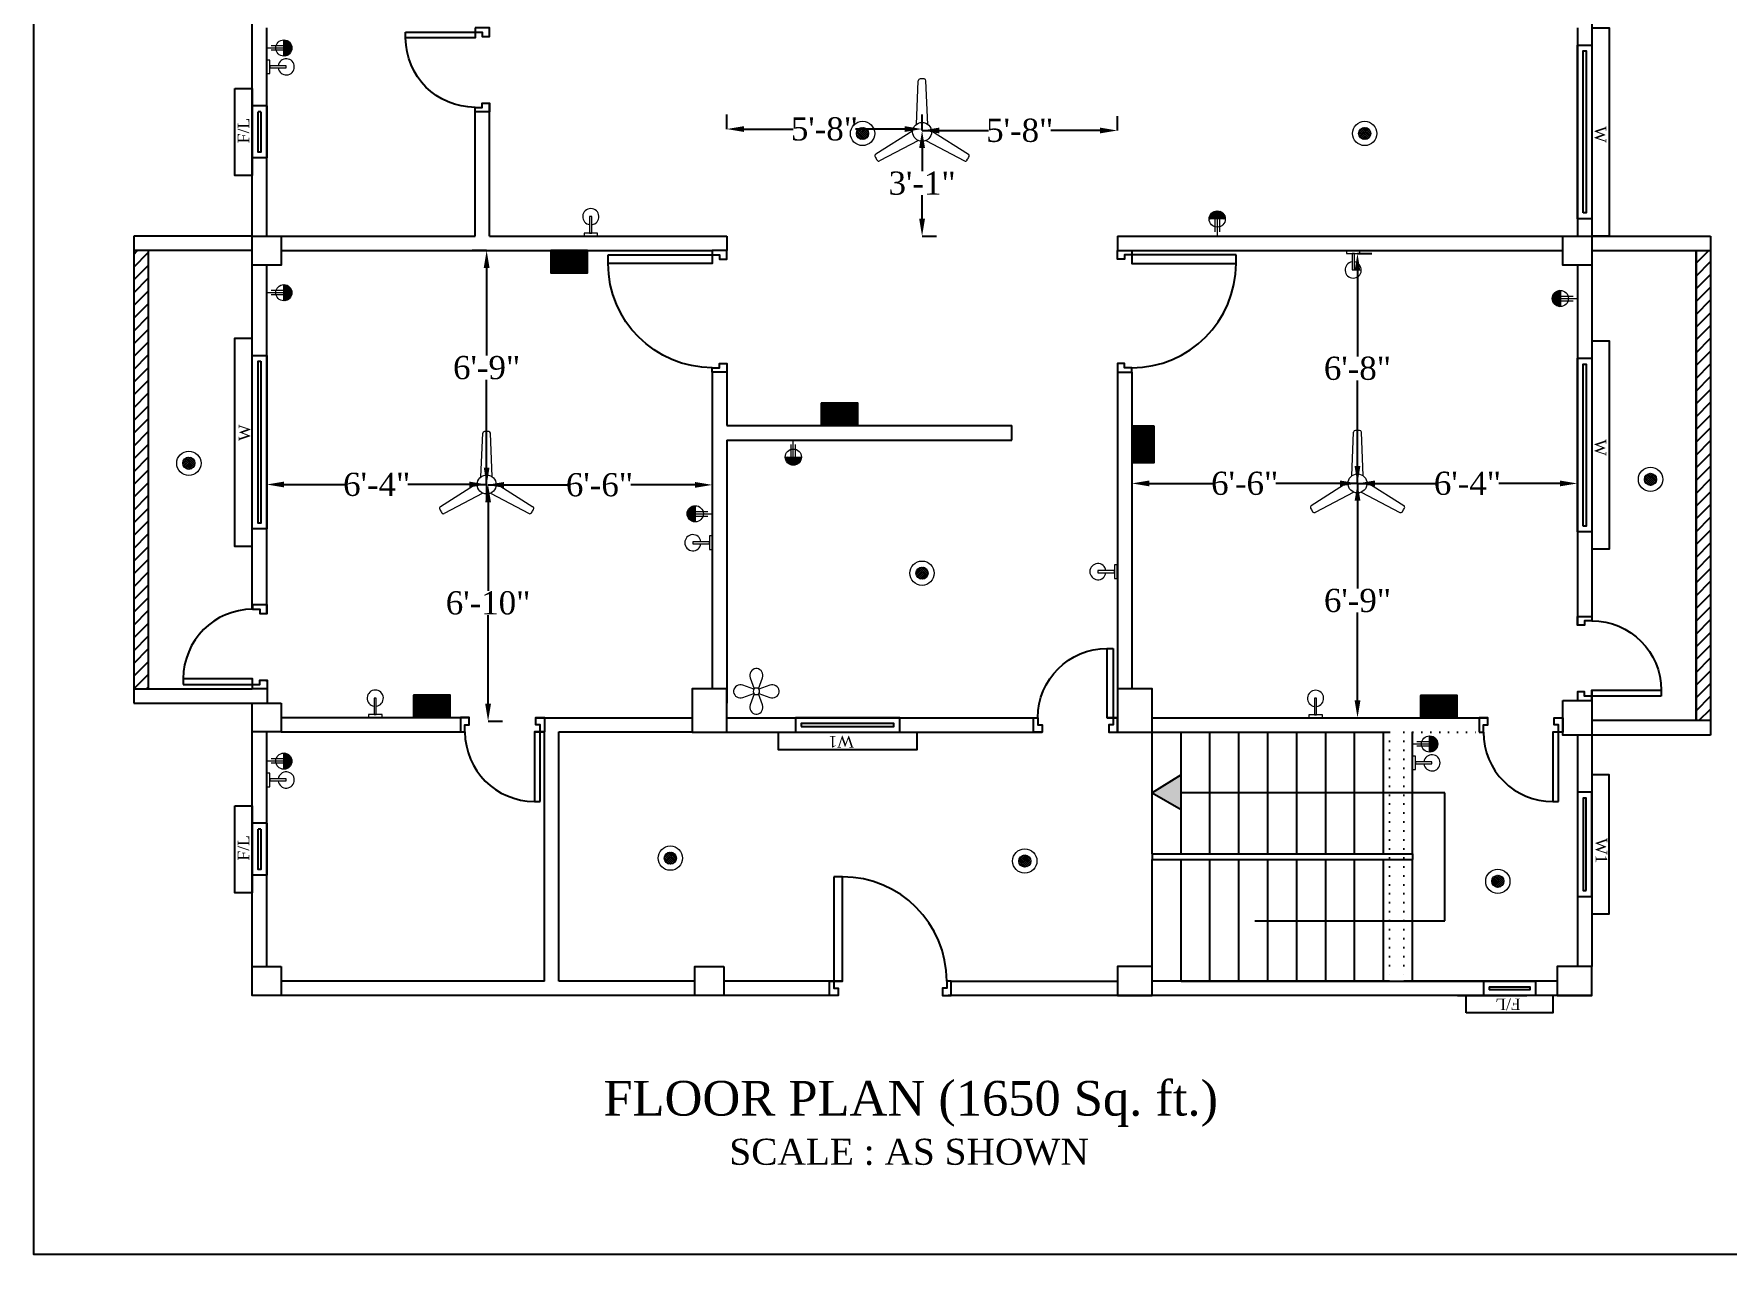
# Model space of a CAD drawing. Header units: inches. Extents: x -5597760 to 21122418, y -37133 to 23298423.
# Drawn here: x 3742 to 4328, y -26084 to -25659 of the extents above; entities that cross this region are included whole.
import ezdxf

# ---------------------------------------------------------------- set-up
doc = ezdxf.new("R2010")
doc.units = ezdxf.units.IN
doc.header["$MEASUREMENT"] = 0
doc.linetypes.add('ACAD_ISO07W100', pattern=[3, 0, -3])
for name, color, linetype, lineweight in [('CONTINUOUS', 7, 'Continuous', 25), ('ELECTRICAL SYMBLE', 170, 'Continuous', 15), ('low wall', 30, 'Continuous', 9)]:
    doc.layers.add(name, color=color, linetype=linetype, lineweight=lineweight)
doc.layers.add('Dimention', color=7, linetype='Continuous')
doc.layers.add('E-TEXT', color=50, linetype='Continuous')
doc.styles.get("Standard").update_dxf_attribs({"font": 'times.ttf', "height": 8})
doc.dimstyles.get("Standard").update_dxf_attribs({"dimtxt": 7, "dimasz": 6, "dimexe": 5, "dimexo": 4, "dimgap": 0.09, "dimtad": 0, "dimtih": 1, "dimtoh": 1, "dimdec": 0, "dimzin": 0, "dimdsep": 46, "dimlunit": 3, "dimtxsty": 'Standard', "dimcen": 0.09, "dimadec": 0, "dimazin": 0, "dimtfac": 1, "dimtdec": 0, "dimtofl": 0, "dimtmove": 0, "dimatfit": 3, "dimfxl": 3, "dimfxlon": 1, "dimtolj": 1, "dimtzin": 0, "dimarcsym": 0})
pattern_1 = [(45, (2041.75, -8223.3667), (-2.2097087, 2.2097087), [])]

# ---------------------------------------------------------------- blocks, each defined once
blk = doc.blocks.new('4')
at = {"layer": 'ELECTRICAL SYMBLE', "color": 18, "true_color": 0x000000, "extrusion": (-0.011679, 0.000192196, 0.999932)}
for p, q in [((1021.26, 1082.67, -2.2), (1021.8, 1095.57, -2.19)), ((1024.62, 1082.67, -2.16), (1024.08, 1095.57, -2.17)), ((1020.17, 1080.77, -2.21), (1009.27, 1073.85, -2.34)), ((1025.72, 1080.77, -2.15), (1036.62, 1073.86, -2.02)), ((1021.85, 1077.86, -2.19), (1010.41, 1071.88, -2.32)), ((1024.05, 1077.86, -2.17), (1035.48, 1071.88, -2.03))]:
    blk.add_line(p, q, dxfattribs=at)
blk.add_circle((1022.85, 1080.44, -13.92), 2.8, dxfattribs=at)
for centre, radius, start, end in [((1022.26, 1095.54, -13.92), 0.56, 92.2189, 177.6209), ((1022.85, 1080.44, -13.92), 15.68, 87.8091, 92.2189), ((1023.43, 1095.54, -13.92), 0.56, 2.4071, 87.8091), ((1009.48, 1073.38, -13.92), 0.56, 122.4071, 207.8091), ((1022.85, 1080.44, -13.92), 15.68, 207.8091, 212.2189), ((1010.06, 1072.37, -13.92), 0.56, 212.2189, 297.6209), ((1035.65, 1072.38, -13.92), 0.56, 242.4071, 327.8091), ((1022.85, 1080.44, -13.92), 15.68, 327.8091, 332.2189), ((1036.23, 1073.39, -13.92), 0.56, 332.2189, 57.6209)]:
    blk.add_arc(centre, radius, start, end, dxfattribs=at)
blk = doc.blocks.new('25')
at = {"layer": 'ELECTRICAL SYMBLE', "extrusion": (-0.011679, 0.000192196, 0.999932)}
for p, q in [((1021.07, 436.04, -2.09), (1022.2, 432.97, -2.07)), ((1023.36, 432.97, -2.06), (1024.49, 436.04, -2.05)), ((1022.09, 432.87, -2.07), (1019.03, 433.99, -2.11)), ((1019.03, 430.57, -2.11), (1022.09, 431.7, -2.07)), ((1022.2, 431.6, -2.07), (1021.07, 428.53, -2.08)), ((1024.49, 428.53, -2.04), (1023.36, 431.6, -2.06)), ((1026.53, 433.99, -2.02), (1023.47, 432.87, -2.06)), ((1023.47, 431.7, -2.06), (1026.53, 430.58, -2.02))]:
    blk.add_line(p, q, dxfattribs=at)
for centre, radius, start, end in [((1022.8, 436.68, -13.93), 1.94, 99.0124, 199.4015), ((1022.69, 432.59, -13.93), 6.01, 88.2582, 91.7699), ((1022.57, 436.68, -13.93), 1.94, 340.6265, 81.0157), ((1018.29, 432.17, -13.93), 1.94, 70.6265, 171.0157), ((1022.39, 432.29, -13.93), 6.01, 178.2582, 181.7699), ((1018.29, 432.4, -13.93), 1.94, 189.0124, 289.4015), ((1022.69, 432.29, -13.93), 0.9, 139.6598, 180.014), ((1022.69, 432.29, -13.93), 0.9, 180.014, 220.3682), ((1022.69, 432.29, -13.93), 0.9, 90.014, 130.3682), ((1022.69, 432.29, -13.93), 0.9, 229.6598, 270.014), ((1022.69, 432.29, -13.93), 0.9, 49.6598, 90.014), ((1022.69, 432.29, -13.93), 0.9, 49.6598, 90.014), ((1022.69, 432.29, -13.93), 0.9, 270.014, 310.3682), ((1022.69, 432.29, -13.93), 0.9, 0.014, 40.3682), ((1022.69, 432.29, -13.93), 0.9, 319.6598, 0.014), ((1027.08, 432.17, -13.93), 1.94, 9.0124, 109.4015), ((1027.08, 432.41, -13.93), 1.94, 250.6265, 351.0157), ((1022.99, 432.29, -13.93), 6.01, 358.2582, 1.7699), ((1022.81, 427.89, -13.93), 1.94, 160.6265, 261.0157), ((1022.57, 427.89, -13.93), 1.94, 279.0124, 19.4015), ((1022.69, 431.99, -13.93), 6.01, 268.2582, 271.7699)]:
    blk.add_arc(centre, radius, start, end, dxfattribs=at)
blk = doc.blocks.new('8')
at = {"color": 30, "true_color": 0xf26722, "extrusion": (-0.011679, 0.000192196, 0.999932)}
for p, q in [((1022.3, 924.2, -2.2), (1010.9, 924.2, -2.3)), ((1010.9, 922.7, -2.3), (1022.3, 922.7, -2.2)), ((1022.3, 922.7, -2.2), (1022.3, 924.2, -2.2))]:
    blk.add_line(p, q, dxfattribs=at)
at = {"layer": 'ELECTRICAL SYMBLE', "color": 30, "true_color": 0xf26722, "extrusion": (-0.011679, 0.000192196, 0.999932)}
for p, q in [((1010.9, 928.1, -2.3), (1008.9, 928.1, -2.3)), ((1008.9, 928.1, -2.3), (1008.9, 918.7, -2.3)), ((1010.9, 918.7, -2.3), (1010.9, 928.1, -2.3)), ((1008.9, 918.7, -2.3), (1010.9, 918.7, -2.3)), ((1010.9, 924.2, -2.3), (1010.9, 922.7, -2.3))]:
    blk.add_line(p, q, dxfattribs=at)
blk.add_arc((1022.2, 923.4, -13.9), 5.6, 187.6916, 172.3364, dxfattribs=at)
blk = doc.blocks.new('18')
at = {"color": 5, "extrusion": (-0.011679, 0.000192196, 0.999932)}
for p, q in [((1016.1, 625.4, -2.2), (1021.7, 631, -2.1)), ((1021.7, 620.2, -2.1), (1016.1, 625.8, -2.2)), ((1016.2, 626.4, -2.2), (1021.1, 631.4, -2.1)), ((1021.7, 621.1, -2.1), (1016.2, 626.7, -2.2)), ((1020.7, 620.3, -2.1), (1016.2, 624.8, -2.2)), ((1016.3, 624.6, -2.2), (1021.7, 630.1, -2.1)), ((1016.4, 627.6, -2.2), (1019.9, 631.1, -2.1)), ((1021.7, 622.1, -2.1), (1016.4, 627.4, -2.2)), ((1016.5, 623.9, -2.2), (1021.7, 629.1, -2.1)), ((1021.7, 623, -2.1), (1016.6, 628.1, -2.2)), ((1019.3, 620.7, -2.1), (1016.7, 623.4, -2.2)), ((1016.8, 623.2, -2.2), (1021.7, 628.2, -2.1)), ((1021.7, 624, -2.1), (1017, 628.7, -2.2)), ((1017.1, 622.6, -2.2), (1021.7, 627.2, -2.1)), ((1021.7, 624.9, -2.1), (1017.4, 629.3, -2.2)), ((1017.5, 622.1, -2.2), (1021.7, 626.3, -2.1)), ((1021.7, 625.9, -2.1), (1017.8, 629.8, -2.1)), ((1018, 621.6, -2.1), (1021.7, 625.3, -2.1)), ((1021.7, 626.8, -2.1), (1018.3, 630.2, -2.1)), ((1018.5, 621.2, -2.1), (1021.7, 624.4, -2.1)), ((1021.7, 627.7, -2.1), (1018.9, 630.6, -2.1)), ((1019.1, 620.8, -2.1), (1021.7, 623.5, -2.1)), ((1021.7, 628.7, -2.1), (1019.5, 630.9, -2.1)), ((1019.8, 620.5, -2.1), (1021.7, 622.5, -2.1)), ((1021.7, 629.6, -2.1), (1020.2, 631.2, -2.1)), ((1020.5, 620.3, -2.1), (1021.7, 621.6, -2.1)), ((1021.7, 630.6, -2.1), (1021, 631.3, -2.1)), ((1021.3, 620.2, -2.1), (1021.7, 620.6, -2.1))]:
    blk.add_line(p, q, dxfattribs=at)
at = {"extrusion": (-0.011679, 0.000192196, 0.999932)}
blk.add_line((1021.7, 631.4, -2.1), (1021.7, 620.2, -2.1), dxfattribs=at)
at = {"layer": 'ELECTRICAL SYMBLE', "extrusion": (-0.011679, 0.000192196, 0.999932)}
for p, q in [((1021.7, 627.3, -2.1), (1030.5, 627.3, -2)), ((1021.7, 625.8, -2.1), (1033.5, 625.8, -2)), ((1021.7, 624.2, -2.1), (1030.5, 624.2, -2))]:
    blk.add_line(p, q, dxfattribs=at)
blk.add_circle((1021.6, 625.8, -13.9), 5.6, dxfattribs=at)
blk = doc.blocks.new('Small Door')
at = {"color": 142}
for points in [[(1.5, 24), (1.5, 0), (3.5, 0), (3.5, 24)], [(0, 0), (1.5, 0), (1.5, -2.5), (3, -2.5), (3, -5), (0, -5)], [(29, 0), (27.5, 0), (27.5, -2.5), (26, -2.5), (26, -5), (29, -5)]]:
    blk.add_lwpolyline(points, close=True, dxfattribs=at)
blk.add_arc((3.5, 0), 24, 0, 90, dxfattribs=at)
blk = doc.blocks.new('Door')
at = {"color": 142}
for points in [[(1.5, 36), (1.5, 0), (4.5, 0), (4.5, 36)], [(0, 0), (1.5, 0), (1.5, -2.5), (3, -2.5), (3, -5), (0, -5)], [(42, 0), (40.5, 0), (40.5, -2.5), (39, -2.5), (39, -5), (42, -5)]]:
    blk.add_lwpolyline(points, close=True, dxfattribs=at)
blk.add_arc((4.5, 0), 36, 0, 90, dxfattribs=at)
blk = doc.blocks.new('6')
at = {"color": 30, "true_color": 0xf26722, "extrusion": (-0.011679, 0.000192196, 0.999932)}
for p, q in [((1019.47, 986.62, -2.2), (1022.01, 989.17, -2.17)), ((1022.63, 983.6, -2.16), (1019.48, 986.75, -2.2)), ((1019.53, 985.74, -2.2), (1022.89, 989.1, -2.16)), ((1021.64, 983.64, -2.17), (1019.53, 985.76, -2.2)), ((1023.37, 983.8, -2.15), (1019.69, 987.48, -2.2)), ((1019.79, 985.05, -2.2), (1023.58, 988.84, -2.15)), ((1023.96, 984.15, -2.15), (1020.03, 988.08, -2.19)), ((1020.18, 984.5, -2.19), (1024.13, 988.46, -2.15)), ((1024.44, 984.62, -2.14), (1020.5, 988.56, -2.19)), ((1020.68, 984.06, -2.19), (1024.57, 987.95, -2.14)), ((1024.8, 985.2, -2.14), (1021.08, 988.92, -2.18)), ((1021.31, 983.74, -2.18), (1024.89, 987.33, -2.14)), ((1025.02, 985.92, -2.14), (1021.8, 989.14, -2.17)), ((1022.09, 983.58, -2.17), (1025.05, 986.55, -2.14)), ((1025.01, 986.87, -2.14), (1022.75, 989.13, -2.16)), ((1023.18, 983.73, -2.16), (1024.9, 985.45, -2.14))]:
    blk.add_line(p, q, dxfattribs=at)
at = {"layer": 'ELECTRICAL SYMBLE', "color": 30, "true_color": 0xf26722, "extrusion": (-0.011679, 0.000192196, 0.999932)}
for radius in [5.6, 2.8]:
    blk.add_circle((1022.16, 986.38, -13.92), radius, dxfattribs=at)
blk = doc.blocks.new('*D1139')
at = {"color": 0, "lineweight": -2, "transparency": 16777216}
for p, q in [((4049.5, -25692.37), (4049.5, -25687.37)), ((4055.5, -25692.37), (4072.49, -25692.37)), ((4111, -25692.37), (4094.01, -25692.37)), ((4117, -25692.37), (4117, -25687.37))]:
    blk.add_line(p, q, dxfattribs=at)
at = {"color": 0, "transparency": 16777216}
for points in [[(4055.5, -25691.37), (4055.5, -25693.37), (4049.5, -25692.37)], [(4111, -25691.37), (4111, -25693.37), (4117, -25692.37)]]:
    blk.add_solid(points, dxfattribs=at)
at = {"layer": 'Defpoints', "color": 0, "transparency": 16777216}
for p in [(4117, -25692.37), (4049.5, -25692.87), (4117, -25692.87)]:
    blk.add_point(p, dxfattribs=at)
at = {"color": 0, "transparency": 16777216, "insert": (4083.25, -25692.37), "char_height": 8, "attachment_point": 5}
blk.add_mtext('\\A1;5\'-8"', dxfattribs=at)
blk = doc.blocks.new('*D1127')
at = {"color": 0, "lineweight": -2, "transparency": 16777216}
for p, q in [((3982, -25691.87), (3982, -25686.87)), ((3988, -25691.87), (4004.99, -25691.87)), ((4043.5, -25691.87), (4026.51, -25691.87)), ((4049.5, -25691.87), (4049.5, -25686.87))]:
    blk.add_line(p, q, dxfattribs=at)
at = {"color": 0, "transparency": 16777216}
for points in [[(3988, -25690.87), (3988, -25692.87), (3982, -25691.87)], [(4043.5, -25690.87), (4043.5, -25692.87), (4049.5, -25691.87)]]:
    blk.add_solid(points, dxfattribs=at)
at = {"layer": 'Defpoints', "color": 0, "transparency": 16777216}
for p in [(3982, -25691.87), (3982, -25692.37), (4049.5, -25692.37)]:
    blk.add_point(p, dxfattribs=at)
at = {"color": 0, "transparency": 16777216, "insert": (4015.75, -25691.87), "char_height": 8, "attachment_point": 5}
blk.add_mtext('\\A1;5\'-8"', dxfattribs=at)
blk = doc.blocks.new('*D1128')
at = {"color": 0, "lineweight": -2, "transparency": 16777216}
for p, q in [((4049.5, -25692.37), (4054.5, -25692.37)), ((4049.5, -25698.37), (4049.5, -25706.46)), ((4049.5, -25722.87), (4049.5, -25714.78)), ((4049.5, -25728.87), (4054.5, -25728.87))]:
    blk.add_line(p, q, dxfattribs=at)
at = {"color": 0, "transparency": 16777216}
for points in [[(4048.5, -25698.37), (4050.5, -25698.37), (4049.5, -25692.37)], [(4048.5, -25722.87), (4050.5, -25722.87), (4049.5, -25728.87)]]:
    blk.add_solid(points, dxfattribs=at)
at = {"layer": 'Defpoints', "color": 0, "transparency": 16777216}
for p in [(4049.5, -25692.37), (4049.5, -25728.87), (4049.5, -25728.87)]:
    blk.add_point(p, dxfattribs=at)
at = {"color": 0, "transparency": 16777216, "insert": (4049.5, -25710.62), "char_height": 8, "attachment_point": 5}
blk.add_mtext('\\A1;3\'-1"', dxfattribs=at)
blk = doc.blocks.new('*D1140')
at = {"color": 0, "lineweight": -2, "transparency": 16777216}
for p, q in [((4200, -25814.37), (4200, -25819.37)), ((4206, -25814.37), (4227.21, -25814.37)), ((4270, -25814.37), (4248.79, -25814.37)), ((4276, -25811.37), (4276, -25819.37))]:
    blk.add_line(p, q, dxfattribs=at)
at = {"color": 0, "transparency": 16777216}
for points in [[(4206, -25813.37), (4206, -25815.37), (4200, -25814.37)], [(4270, -25813.37), (4270, -25815.37), (4276, -25814.37)]]:
    blk.add_solid(points, dxfattribs=at)
at = {"layer": 'Defpoints', "color": 0, "transparency": 16777216}
for p in [(4276, -25801.12), (4200, -25814.37), (4276, -25814.37)]:
    blk.add_point(p, dxfattribs=at)
at = {"color": 0, "transparency": 16777216, "insert": (4238, -25814.37), "char_height": 8, "attachment_point": 5}
blk.add_mtext('\\A1;6\'-4"', dxfattribs=at)
blk = doc.blocks.new('*D1129')
at = {"color": 0, "lineweight": -2, "transparency": 16777216}
for p, q in [((4199.98, -25734.86), (4204.98, -25734.86)), ((4199.98, -25740.86), (4199.98, -25770.46)), ((4199.98, -25808.37), (4199.98, -25778.77)), ((4199.98, -25814.37), (4194.98, -25814.37))]:
    blk.add_line(p, q, dxfattribs=at)
at = {"color": 0, "transparency": 16777216}
for points in [[(4198.98, -25740.86), (4200.98, -25740.86), (4199.98, -25734.86)], [(4198.98, -25808.37), (4200.98, -25808.37), (4199.98, -25814.37)]]:
    blk.add_solid(points, dxfattribs=at)
at = {"layer": 'Defpoints', "color": 0, "transparency": 16777216}
for p in [(4199.98, -25734.86, 0.01), (4199.98, -25734.86), (4200, -25814.37)]:
    blk.add_point(p, dxfattribs=at)
at = {"color": 0, "transparency": 16777216, "insert": (4199.98, -25774.62), "char_height": 8, "attachment_point": 5}
blk.add_mtext('\\A1;6\'-8"', dxfattribs=at)
blk = doc.blocks.new('*D1141')
at = {"color": 0, "lineweight": -2, "transparency": 16777216}
for p, q in [((4200, -25814.37), (4200, -25809.37)), ((4122, -25813.02), (4122, -25819.37)), ((4128, -25814.37), (4150.21, -25814.37)), ((4194, -25814.37), (4171.79, -25814.37))]:
    blk.add_line(p, q, dxfattribs=at)
at = {"color": 0, "transparency": 16777216}
for points in [[(4128, -25813.37), (4128, -25815.37), (4122, -25814.37)], [(4194, -25813.37), (4194, -25815.37), (4200, -25814.37)]]:
    blk.add_solid(points, dxfattribs=at)
at = {"layer": 'Defpoints', "color": 0, "transparency": 16777216}
for p in [(4122, -25809.02), (4122, -25814.37), (4200, -25814.37)]:
    blk.add_point(p, dxfattribs=at)
at = {"color": 0, "transparency": 16777216, "insert": (4161, -25814.37), "char_height": 8, "attachment_point": 5}
blk.add_mtext('\\A1;6\'-6"', dxfattribs=at)
blk = doc.blocks.new('*D1142')
at = {"color": 0, "lineweight": -2, "transparency": 16777216}
for p, q in [((4200, -25814.37), (4205, -25814.37)), ((4200, -25820.37), (4200, -25850.7)), ((4200, -25889.37), (4200, -25859.04)), ((4200, -25895.37), (4205, -25895.37))]:
    blk.add_line(p, q, dxfattribs=at)
at = {"color": 0, "transparency": 16777216}
for points in [[(4199, -25820.37), (4201, -25820.37), (4200, -25814.37)], [(4199, -25889.37), (4201, -25889.37), (4200, -25895.37)]]:
    blk.add_solid(points, dxfattribs=at)
at = {"layer": 'Defpoints', "color": 0, "transparency": 16777216}
for p in [(4200, -25814.37), (4200, -25895.37), (4200, -25895.37)]:
    blk.add_point(p, dxfattribs=at)
at = {"color": 0, "transparency": 16777216, "insert": (4200, -25854.87), "char_height": 8, "attachment_point": 5}
blk.add_mtext('\\A1;6\'-9"', dxfattribs=at)
blk = doc.blocks.new('*D1143')
at = {"color": 0, "lineweight": -2, "transparency": 16777216}
for p, q in [((3899, -25814.87), (3899, -25819.87)), ((3905, -25814.87), (3927.21, -25814.87)), ((3971, -25814.87), (3948.79, -25814.87)), ((3977, -25814.87), (3977, -25819.87))]:
    blk.add_line(p, q, dxfattribs=at)
at = {"color": 0, "transparency": 16777216}
for points in [[(3905, -25813.87), (3905, -25815.87), (3899, -25814.87)], [(3971, -25813.87), (3971, -25815.87), (3977, -25814.87)]]:
    blk.add_solid(points, dxfattribs=at)
at = {"layer": 'Defpoints', "color": 0, "transparency": 16777216}
for p in [(3899, -25814.74), (3977, -25814.74), (3977, -25814.87)]:
    blk.add_point(p, dxfattribs=at)
at = {"color": 0, "transparency": 16777216, "insert": (3938, -25814.87), "char_height": 8, "attachment_point": 5}
blk.add_mtext('\\A1;6\'-6"', dxfattribs=at)
blk = doc.blocks.new('*D1144')
at = {"color": 0, "lineweight": -2, "transparency": 16777216}
for p, q in [((3823, -25814.74), (3823, -25809.74)), ((3829, -25814.74), (3850.21, -25814.74)), ((3893, -25814.74), (3871.79, -25814.74)), ((3899, -25814.74), (3899, -25809.74))]:
    blk.add_line(p, q, dxfattribs=at)
at = {"color": 0, "transparency": 16777216}
for points in [[(3829, -25813.74), (3829, -25815.74), (3823, -25814.74)], [(3893, -25813.74), (3893, -25815.74), (3899, -25814.74)]]:
    blk.add_solid(points, dxfattribs=at)
at = {"layer": 'Defpoints', "color": 0, "transparency": 16777216}
for p in [(3823, -25814.74), (3823, -25814.74), (3899, -25814.74)]:
    blk.add_point(p, dxfattribs=at)
at = {"color": 0, "transparency": 16777216, "insert": (3861, -25814.74), "char_height": 8, "attachment_point": 5}
blk.add_mtext('\\A1;6\'-4"', dxfattribs=at)
blk = doc.blocks.new('*D1145')
at = {"color": 0, "lineweight": -2, "transparency": 16777216}
for p, q in [((3899, -25733.87), (3894, -25733.87)), ((3899, -25739.87), (3899, -25770.2)), ((3899, -25808.87), (3899, -25778.54)), ((3899, -25814.87), (3894, -25814.87))]:
    blk.add_line(p, q, dxfattribs=at)
at = {"color": 0, "transparency": 16777216}
for points in [[(3898, -25739.87), (3900, -25739.87), (3899, -25733.87)], [(3898, -25808.87), (3900, -25808.87), (3899, -25814.87)]]:
    blk.add_solid(points, dxfattribs=at)
at = {"layer": 'Defpoints', "color": 0, "transparency": 16777216}
for p in [(3899, -25733.87), (3902.5, -25733.87), (3899, -25814.87)]:
    blk.add_point(p, dxfattribs=at)
at = {"color": 0, "transparency": 16777216, "insert": (3899, -25774.37), "char_height": 8, "attachment_point": 5}
blk.add_mtext('\\A1;6\'-9"', dxfattribs=at)
blk = doc.blocks.new('*D1126')
at = {"color": 0, "lineweight": -2, "transparency": 16777216}
for p, q in [((3899.5, -25814.87), (3904.5, -25814.87)), ((3899.5, -25820.87), (3899.5, -25851.54)), ((3899.5, -25890.54), (3899.5, -25859.86)), ((3899.5, -25896.54), (3904.5, -25896.54))]:
    blk.add_line(p, q, dxfattribs=at)
at = {"color": 0, "transparency": 16777216}
for points in [[(3898.5, -25820.87), (3900.5, -25820.87), (3899.5, -25814.87)], [(3898.5, -25890.54), (3900.5, -25890.54), (3899.5, -25896.54)]]:
    blk.add_solid(points, dxfattribs=at)
at = {"layer": 'Defpoints', "color": 0, "transparency": 16777216}
for p in [(3899, -25814.87), (3899, -25896.54), (3899.5, -25896.54)]:
    blk.add_point(p, dxfattribs=at)
at = {"color": 0, "transparency": 16777216, "insert": (3899.5, -25855.7), "char_height": 8, "attachment_point": 5}
blk.add_mtext('\\A1;6\'-10"', dxfattribs=at)

msp = doc.modelspace()

# ---------------------------------------------------------------- hatches: boundary and pattern name
h = msp.add_hatch()
h.set_pattern_fill('ANSI31', color=256, scale=25)
h.set_pattern_definition(pattern_1)
h.paths.add_polyline_path([(4322, -25507.87), (4317, -25507.87), (4317, -25651.87), (4322, -25651.87)])
h.paths.add_polyline_path([(4224.57, -25436.28), (4224.57, -25448.54), (4236.11, -25448.54), (4236.11, -25436.28)], flags=9)
h.paths.add_polyline_path([(4157.69, -25437.32), (4157.69, -25447.64), (4169.57, -25447.64), (4169.57, -25437.32)], flags=9)
h.paths.add_polyline_path([(4188.51, -25465.12), (4188.51, -25475.9), (4199.87, -25475.9), (4199.87, -25465.12)], flags=9)
h.paths.add_polyline_path([(4187.58, -25405.63), (4187.58, -25420.3), (4199.2, -25420.3), (4199.2, -25405.63)], flags=9)
h.paths.add_polyline_path([(4317.15, -25603.99), (4317.15, -25541.97), (4288.87, -25541.97), (4288.87, -25603.99)], flags=9)
h.paths.add_polyline_path([(4314.15, -25845.99), (4314.15, -25783.97), (4285.87, -25783.97), (4285.87, -25845.99)], flags=9)
h.paths.add_polyline_path([(3821.06, -25947.54), (3821.06, -25933.53), (3809.05, -25933.53), (3809.05, -25947.54)], flags=9)
h.paths.add_polyline_path([(4016.48, -25855.1), (4077.5, -25855.1), (4077.5, -25828.49), (4016.48, -25828.49)], flags=9)
h.paths.add_polyline_path([(4026.98, -25899.39), (4016.45, -25899.39), (4016.45, -25907.93), (4026.98, -25907.93)], flags=9)
h.paths.add_polyline_path([(3821.06, -25699.58), (3821.06, -25685.57), (3809.05, -25685.57), (3809.05, -25699.58)], flags=9)
h.paths.add_polyline_path([(4005.67, -25702.26), (4077.02, -25702.26), (4077.02, -25675.64), (4005.67, -25675.64)], flags=9)
h.paths.add_polyline_path([(3828.95, -25709.71), (3885.8, -25709.71), (3885.8, -25681.43), (3828.95, -25681.43)], flags=9)
h.paths.add_polyline_path([(3834.5, -25354.91), (4224.53, -25354.91), (4224.53, -25303.67), (3834.5, -25303.67)], flags=9)
h.paths.add_polyline_path([(3809.62, -25830.07), (3809.62, -25768.05), (3781.34, -25768.05), (3781.34, -25830.07)], flags=9)
h.paths.add_polyline_path([(3819.56, -25800.78), (3819.56, -25793.2), (3811.02, -25793.2), (3811.02, -25800.78)], flags=9)
h.paths.add_polyline_path([(4280.02, -25935.89), (4280.02, -25946.42), (4288.56, -25946.42), (4288.56, -25935.89)], flags=9)
h.paths.add_polyline_path([(3902.17, -26083.54), (4131.06, -26083.54), (4131.06, -26046.05), (3902.17, -26046.05)], flags=9)
h.paths.add_polyline_path([(3809.62, -25622.82), (3809.62, -25560.8), (3781.34, -25560.8), (3781.34, -25622.82)], flags=9)
h.paths.add_polyline_path([(4018.25, -25441.31), (4084.44, -25441.31), (4084.44, -25414.7), (4018.25, -25414.7)], flags=9)
h.paths.add_polyline_path([(4066.48, -25959.02), (4128.5, -25959.02), (4128.5, -25930.74), (4066.48, -25930.74)], flags=9)
h.paths.add_polyline_path([(4218.45, -25957.79), (4275.3, -25957.79), (4275.3, -25929.51), (4218.45, -25929.51)], flags=9)
h.paths.add_polyline_path([(4011.92, -25584.77), (4083.27, -25584.77), (4083.27, -25558.15), (4011.92, -25558.15)], flags=9)
h.paths.add_polyline_path([(4176.7, -25705.23), (4244.53, -25705.23), (4244.53, -25678.62), (4176.7, -25678.62)], flags=9)
h.paths.add_polyline_path([(4164.03, -25831.69), (4238.74, -25831.69), (4238.74, -25805.07), (4164.03, -25805.07)], flags=9)
h.paths.add_polyline_path([(4169.06, -25593.81), (4240.42, -25593.81), (4240.42, -25567.2), (4169.06, -25567.2)], flags=9)
h.paths.add_polyline_path([(3855.36, -25592.29), (3931.88, -25592.29), (3931.88, -25565.68), (3855.36, -25565.68)], flags=9)
h.paths.add_polyline_path([(3855.58, -25833.19), (3932.1, -25833.19), (3932.1, -25806.57), (3855.58, -25806.57)], flags=9)
h.paths.add_polyline_path([(3843.35, -25951.1), (3899.21, -25951.1), (3899.21, -25924.49), (3843.35, -25924.49)], flags=9)
h.paths.add_polyline_path([(3999.23, -25949.73), (4061.25, -25949.73), (4061.25, -25921.45), (3999.23, -25921.45)], flags=9)
h.paths.add_polyline_path([(4279.68, -25689.8), (4279.68, -25697.37), (4288.22, -25697.37), (4288.22, -25689.8)], flags=9)
h.paths.add_polyline_path([(4259.21, -25988.3), (4245.21, -25988.3), (4245.21, -26000.31), (4259.21, -26000.31)], flags=9)
h.paths.add_polyline_path([(4279.68, -25798.05), (4279.68, -25805.62), (4288.22, -25805.62), (4288.22, -25798.05)], flags=9)
h.paths.add_polyline_path([(4279.68, -25563.8), (4279.68, -25571.37), (4288.22, -25571.37), (4288.22, -25563.8)], flags=9)
h.paths.add_polyline_path([(3819.56, -25593.53), (3819.56, -25585.95), (3811.02, -25585.95), (3811.02, -25593.53)], flags=9)
h.paths.add_polyline_path([(4193.93, -25504.19), (4201.51, -25504.19), (4201.51, -25495.64), (4193.93, -25495.64)], flags=9)
h.paths.add_polyline_path([(3889.43, -25504.19), (3897.01, -25504.19), (3897.01, -25495.64), (3889.43, -25495.64)], flags=9)
h = msp.add_hatch()
h.set_pattern_fill('ANSI31', color=9, scale=25)
h.set_pattern_definition([(45, (3566.2785, -22542.9473), (-2.2097087, 2.2097087), [])])
h.paths.add_polyline_path([(3782, -25507.87), (3777, -25507.87), (3777, -25651.87), (3782, -25651.87)])
h.paths.add_polyline_path([(3782, -25733.87), (3777, -25733.87), (3777, -25885.37), (3782, -25885.37)])
h = msp.add_hatch()
h.set_pattern_fill('ANSI31', color=256, scale=25)
h.set_pattern_definition(pattern_1)
h.paths.add_polyline_path([(4322, -25733.87), (4317, -25733.87), (4317, -25896.37), (4322, -25896.37)])
at = {"lineweight": -3}
h = msp.add_hatch(color=256, dxfattribs=at)
h.set_gradient(color1=(214, 214, 214), color2=(71, 71, 71), one_color=1, tint=0.288793, name='INVCURVED')
h.paths.add_polyline_path([(4131.87, -25921.37), (4129, -25921.37), (4139, -25927.06), (4139, -25921.37)])
h.paths.add_polyline_path([(4139, -25921.37), (4139, -25915.07), (4129, -25921.37), (4131.87, -25921.37)])
at = {"layer": 'CONTINUOUS', "lineweight": 25}
h = msp.add_hatch(dxfattribs=at)
h.set_pattern_fill('ANSI31', color=1, scale=0.5)
h.set_pattern_definition([(45, (-402137.392355, 15250.069963), (-0.044194173824, 0.044194173824), [])])
h.paths.add_polyline_path([(3921.17, -25733.87), (3921.17, -25741.61), (3933.83, -25741.61), (3933.83, -25733.87)])
h = msp.add_hatch(dxfattribs=at)
h.set_pattern_fill('ANSI31', color=1, scale=0.5)
h.set_pattern_definition([(45, (-402043.892355, 15197.31709), (-0.044194173824, 0.044194173824), [])])
h.paths.add_polyline_path([(4014.67, -25786.62), (4014.67, -25794.37), (4027.33, -25794.37), (4027.33, -25786.62)])
h = msp.add_hatch(dxfattribs=at)
h.set_pattern_fill('ANSI31', color=1, scale=0.5, angle=-90)
h.set_pattern_definition([(315, (45113.683787, 380264.027393), (0.044194173824, 0.044194173824), [])])
h.paths.add_polyline_path([(4129.75, -25794.54), (4122, -25794.54), (4122, -25807.19), (4129.75, -25807.19)])
h = msp.add_hatch(dxfattribs=at)
h.set_pattern_fill('ANSI31', color=1, scale=0.5)
h.set_pattern_definition([(45, (-402184.892596, 15096.36819), (-0.044194173824, 0.044194173824), [])])
h.paths.add_polyline_path([(3873.67, -25887.57), (3873.67, -25895.32), (3886.33, -25895.32), (3886.33, -25887.57)])
h = msp.add_hatch(dxfattribs=at)
h.set_pattern_fill('ANSI31', color=1, scale=0.5)
h.set_pattern_definition([(45, (-401836.83485, 15096.315256), (-0.044194173824, 0.044194173824), [])])
h.paths.add_polyline_path([(4221.73, -25887.62), (4221.73, -25895.37), (4234.39, -25895.37), (4234.39, -25887.62)])

# ---------------------------------------------------------------- linework, layer by layer
for p, q in [((3818, -25740.87), (3818, -25542.37)), ((4281, -25643.37), (4281, -25861.87)), ((3823, -25728.87), (3823, -25656.87)), ((4276, -25656.87), (4276, -25728.87)), ((3821, -25685.87), (3820, -25685.87)), ((3895, -25728.87), (3895, -25684.37)), ((3900, -25728.87), (3900, -25682.87)), ((3818, -25728.87), (3777, -25728.87)), ((3777, -25728.87), (3777, -25890.37)), ((3828, -25728.87), (3895, -25728.87)), ((3888, -25728.87), (3895, -25728.87)), ((3900, -25728.87), (3970, -25728.87)), ((3912, -25728.87), (3913, -25728.87)), ((3970, -25728.87), (3982, -25728.87)), ((3982, -25728.87), (3982, -25733.87)), ((4117, -25728.87), (4276, -25728.87)), ((4117, -25728.87), (4117, -25733.87)), ((4281, -25728.87), (4322, -25728.87)), ((4322, -25728.87), (4322, -25901.37)), ((3818, -25733.87), (3777, -25733.87)), ((3782, -25733.87), (3782, -25885.37)), ((3823, -25859.37), (3823, -25738.87)), ((3828, -25733.87), (3970, -25733.87)), ((3828, -25733.87), (3977, -25733.87)), ((4122, -25733.87), (4271, -25733.87)), ((4276, -25738.87), (4276, -25863.37)), ((4281, -25733.87), (4322, -25733.87)), ((4317, -25733.87), (4317, -25896.37)), ((3818, -25857.87), (3818, -25740.87)), ((3977, -25775.87), (3977, -25885.37)), ((3982, -25775.87), (3982, -25794.37)), ((4117, -25775.87), (4117, -25794.37)), ((4117, -25775.87), (4117, -25890.37)), ((4122, -25775.87), (4122, -25885.37)), ((3982, -25794.37), (4080.5, -25794.37)), ((4080.5, -25799.37), (4080.5, -25794.37)), ((3982, -25799.37), (3982, -25886.87)), ((3982, -25799.37), (4080.5, -25799.37)), ((3777.07, -25885.37), (3818, -25885.37)), ((3818.12, -25885.37), (3818, -25885.37)), ((3823, -25882.87), (3823, -25882.37)), ((3823.12, -25885.37), (3823.12, -25890.29)), ((3777, -25890.37), (3818, -25890.37)), ((3818, -25981.37), (3818, -25890.29)), ((3982, -25886.87), (3982, -25890.37)), ((3982, -25886.87), (3982, -25890.37)), ((4276, -25886.37), (4276, -25889.37)), ((4281, -25885.87), (4281, -25981.37)), ((3828, -25895.29), (3893, -25895.32)), ((3916, -25895.34), (3970, -25895.37)), ((3919, -25895.34), (3919, -25895.29)), ((3924, -25895.34), (3924, -25895.29)), ((3982, -25895.37), (4089.5, -25895.37)), ((4113.5, -25895.37), (4117, -25895.37)), ((4132, -25895.37), (4245, -25895.37)), ((4322, -25896.37), (4281, -25896.37)), ((3823, -25981.37), (3823, -25900.29)), ((3828, -25900.29), (3891.5, -25900.29)), ((3915.5, -25900.29), (3919, -25900.29)), ((3919, -25986.37), (3919, -25900.29)), ((3924, -25900.29), (3970, -25900.29)), ((3924, -25986.37), (3924, -25900.29)), ((3982, -25900.37), (4091, -25900.37)), ((4114, -25900.37), (4117, -25900.37)), ((4129, -25900.37), (4211, -25900.37)), ((4276, -25901.37), (4276, -25981.37)), ((4322, -25901.37), (4281, -25901.37)), ((3821, -25933.83), (3820, -25933.83)), ((4129, -25942.37), (4129, -25944.37)), ((4219, -25942.37), (4219, -25944.37)), ((3919, -25986.37), (3919, -25982.87)), ((3924, -25986.37), (3924, -25983.37)), ((3919, -25986.37), (3828, -25986.37)), ((3971, -25986.37), (3924, -25986.37)), ((3971, -25986.37), (3966, -25986.37)), ((4022, -25986.37), (3981, -25986.37)), ((4059.5, -25986.37), (4117, -25986.37)), ((4211, -25986.37), (4129, -25986.37)), ((4269, -25986.37), (4216, -25986.37)), ((4245.5, -25988.37), (4245.5, -25989.37)), ((4020.5, -25991.37), (3818, -25991.37)), ((4281, -25991.37), (4058.5, -25991.37))]:
    msp.add_line(p, q)
at = {"lineweight": -3}
for p, q in [((4129, -25895.37), (4245, -25895.37)), ((4129, -25942.37), (4129, -25900.37)), ((4139, -25942.37), (4139, -25900.37)), ((4149, -25942.37), (4149, -25900.37)), ((4159, -25942.37), (4159, -25900.37)), ((4169, -25942.37), (4169, -25900.37)), ((4179, -25942.37), (4179, -25900.37)), ((4189, -25942.37), (4189, -25900.37)), ((4199, -25942.37), (4199, -25900.37)), ((4209, -25942.37), (4209, -25900.37)), ((4219, -25942.37), (4219, -25900.37)), ((4139, -25915.07), (4129, -25921.37)), ((4139, -25927.06), (4139, -25915.07)), ((4129, -25921.37), (4139, -25927.06)), ((4230.18, -25921.37), (4139, -25921.37)), ((4230.18, -25965.58), (4230.18, -25921.37)), ((4129, -25942.37), (4219, -25942.37)), ((4129, -25944.37), (4219, -25944.37)), ((4129, -25986.37), (4129, -25944.37)), ((4139, -25986.37), (4139, -25944.37)), ((4149, -25986.37), (4149, -25944.37)), ((4159, -25986.37), (4159, -25944.37)), ((4169, -25986.37), (4169, -25944.37)), ((4179, -25986.37), (4179, -25944.37)), ((4189, -25986.37), (4189, -25944.37)), ((4199, -25986.37), (4199, -25944.37)), ((4209, -25986.37), (4209, -25944.37)), ((4219, -25986.37), (4219, -25944.37)), ((4164.48, -25965.58), (4230.18, -25965.58)), ((4281, -25963.12), (4281, -25981.37)), ((4139, -25986.37), (4216, -25986.37)), ((4211, -25986.37), (4259, -25986.37))]:
    msp.add_line(p, q, dxfattribs=at)
at = {"linetype": 'ACAD_ISO07W100'}
for p, q in [((4211, -25900.37), (4211, -25986.37)), ((4216, -25900.37), (4242, -25900.37)), ((4216, -25900.37), (4216, -25986.37)), ((4219, -25900.37), (4219, -25986.37))]:
    msp.add_line(p, q, dxfattribs=at)
for points in [[(3742.5, -25276.37), (4629, -25276.37), (4629, -26080.87), (3742.5, -26080.87)], [(3828, -25728.87), (3828, -25738.87), (3818, -25738.87), (3818, -25728.87)], [(4281, -25728.87), (4281, -25738.87), (4271, -25738.87), (4271, -25728.87)], [(4317, -25896.37), (4317, -25733.87), (4322, -25733.87), (4322, -25896.37)], [(3982, -25900.37), (3982, -25885.37), (3970, -25885.37), (3970, -25900.37)], [(4129, -25900.37), (4129, -25885.37), (4117, -25885.37), (4117, -25900.37)], [(3828, -25890.29), (3828, -25900.29), (3818, -25900.29), (3818, -25890.29)], [(3828, -25981.37), (3828, -25991.37), (3818, -25991.37), (3818, -25981.37)], [(3828, -25981.37), (3828, -25991.37), (3818, -25991.37), (3818, -25981.37)], [(3981, -25981.37), (3981, -25991.37), (3971, -25991.37), (3971, -25981.37)], [(4117, -25991.37), (4129, -25991.37), (4129, -25981.37), (4117, -25981.37)], [(4269, -25991.37), (4281, -25991.37), (4281, -25981.37), (4269, -25981.37)]]:
    msp.add_lwpolyline(points, close=True)
at = {"lineweight": -3}
msp.add_lwpolyline([(4271, -25889.37), (4281, -25889.37), (4281, -25901.37), (4271, -25901.37)], close=True, dxfattribs=at)
at = {"layer": 'Dimention', "lineweight": -3, "ltscale": 2, "flags": 128}
for points in [[(4278, -25720.87), (4278, -25664.87), (4279, -25664.87), (4279, -25720.87)], [(3821, -25772.12), (3821, -25828.12), (3820, -25828.12), (3820, -25772.12)], [(4278, -25829.12), (4278, -25773.12), (4279, -25773.12), (4279, -25829.12)], [(4007.75, -25898.37), (4039.75, -25898.37), (4039.75, -25897.37), (4007.75, -25897.37)], [(4279, -25955.12), (4279, -25923.12), (4278, -25923.12), (4278, -25955.12)]]:
    msp.add_lwpolyline(points, close=True, dxfattribs=at)
for points in [[(3821, -25685.87), (3821, -25699.87), (3820, -25699.87), (3820, -25685.87)], [(3821, -25933.83), (3821, -25947.83), (3820, -25947.83), (3820, -25933.83)], [(4245.5, -25988.37), (4259.5, -25988.37), (4259.5, -25989.37), (4245.5, -25989.37)]]:
    msp.add_lwpolyline(points, dxfattribs=at)
at = {"layer": 'E-TEXT', "color": 0, "lineweight": 25}
for points in [[(3921.17, -25733.87), (3921.17, -25741.61), (3933.83, -25741.61), (3933.83, -25733.87)], [(4014.67, -25786.62), (4014.67, -25794.37), (4027.33, -25794.37), (4027.33, -25786.62)], [(4129.75, -25794.54), (4122, -25794.54), (4122, -25807.19), (4129.75, -25807.19)], [(3873.67, -25887.57), (3873.67, -25895.32), (3886.33, -25895.32), (3886.33, -25887.57)]]:
    msp.add_lwpolyline(points, close=True, dxfattribs=at)
at = {"layer": 'E-TEXT', "color": 0, "lineweight": 25, "elevation": 0.01}
msp.add_lwpolyline([(4221.73, -25887.62), (4221.73, -25895.37), (4234.39, -25895.37), (4234.39, -25887.62)], close=True, dxfattribs=at)
at = {"layer": 'low wall', "lineweight": -3, "ltscale": 5}
for p, q in [((3812, -25677.87), (3818, -25677.87)), ((3818, -25677.87), (3818, -25683.87)), ((3823, -25683.87), (3818, -25683.87)), ((3818, -25683.87), (3818, -25707.87)), ((3812, -25925.83), (3818, -25925.83)), ((3818, -25925.83), (3818, -25931.83)), ((3823, -25931.83), (3818, -25931.83)), ((3818, -25931.83), (3818, -25955.83)), ((4243.5, -25986.37), (4243.5, -25991.37)), ((4234.5, -25991.37), (4258.5, -25991.37)), ((4237.5, -25997.37), (4237.5, -25991.37)), ((4237.5, -25991.37), (4243.5, -25991.37))]:
    msp.add_line(p, q, dxfattribs=at)
for points in [[(4281, -25656.87), (4287, -25656.87), (4287, -25728.87), (4281, -25728.87)], [(3818, -25707.87), (3812, -25707.87), (3812, -25677.87)], [(3823, -25683.87), (3823, -25701.87), (3818, -25701.87), (3818, -25683.87)], [(3818, -25836.12), (3812, -25836.12), (3812, -25764.12), (3818, -25764.12)], [(4281, -25765.12), (4287, -25765.12), (4287, -25837.12), (4281, -25837.12)], [(3999.75, -25900.37), (3999.75, -25906.37), (4047.75, -25906.37), (4047.75, -25900.37)], [(4281, -25963.12), (4287, -25963.12), (4287, -25915.12), (4281, -25915.12)], [(3818, -25955.83), (3812, -25955.83), (3812, -25925.83)], [(3823, -25931.83), (3823, -25949.83), (3818, -25949.83), (3818, -25931.83)], [(4243.5, -25986.37), (4261.5, -25986.37), (4261.5, -25991.37), (4243.5, -25991.37)], [(4267.5, -25991.37), (4267.5, -25997.37), (4237.5, -25997.37)]]:
    msp.add_lwpolyline(points, dxfattribs=at)
for points in [[(4276, -25722.87), (4276, -25662.87), (4281, -25662.87), (4281, -25722.87)], [(3823, -25770.12), (3823, -25830.12), (3818, -25830.12), (3818, -25770.12)], [(4276, -25831.12), (4276, -25771.12), (4281, -25771.12), (4281, -25831.12)], [(4005.75, -25900.37), (4041.75, -25900.37), (4041.75, -25895.37), (4005.75, -25895.37)], [(4281, -25957.12), (4281, -25921.12), (4276, -25921.12), (4276, -25957.12)]]:
    msp.add_lwpolyline(points, close=True, dxfattribs=at)

# ---------------------------------------------------------------- block references
at = {"xscale": -1}
for name, p, rotation in [('Small Door', (3895, -25656.87), 90), ('Door', (3977, -25733.87), 90), ('Small Door', (4281, -25889.37), 270)]:
    msp.add_blockref(name, p, dxfattribs=dict(at, rotation=rotation))
for name, p, rotation in [('Door', (4122, -25733.87), 270), ('Small Door', (3818.12, -25885.37), 90), ('Small Door', (3919, -25900.29), 180), ('Small Door', (4271, -25900.37), 180)]:
    msp.add_blockref(name, p, dxfattribs=dict(rotation=rotation))
msp.add_blockref('Small Door', (4117, -25895.37), dxfattribs=at)
msp.add_blockref('Door', (4017.5, -25986.37))
at = {"layer": 'ELECTRICAL SYMBLE', "lineweight": 25, "xscale": 0.5, "yscale": 0.5, "zscale": 0.5}
for p, rotation in [((4339.75, -25350.97, 0.98), 180), ((3838.61, -25212.11, 0.98), 270), ((4339.75, -25435.55, 0.98), 180), ((4317.89, -26316.12, 0.98), 89.99999999999999), ((4735.75, -25591.55, 0.98), 180), ((4339.75, -25597.47, 0.98), 180)]:
    msp.add_blockref('18', p, dxfattribs=dict(at, rotation=rotation))
at = {"layer": 'ELECTRICAL SYMBLE', "color": 0, "lineweight": 25}
for name, p, xscale, yscale, zscale in [('8', (3318.57, -26132.07, 1.16), 0.5, 0.5, 0.5), ('6', (3262.23, -26433.18, 1.62), 0.75, 0.75, 0.75), ('6', (3435.8, -26433.18, 1.62), 0.75, 0.75, 0.75), ('6', (3029.38, -26547.18, 1.63), 0.75, 0.75, 0.75), ('6', (3534.58, -26552.74, 1.63), 0.75, 0.75, 0.75), ('6', (3282.8, -26585.18, 1.62), 0.75, 0.75, 0.75), ('8', (3714.57, -26372.65, 1.16), 0.5, 0.5, 0.5), ('8', (3318.57, -26378.57, 1.16), 0.5, 0.5, 0.5), ('6', (3195.8, -26683.68, 1.62), 0.75, 0.75, 0.75), ('6', (3318.3, -26684.68, 1.62), 0.75, 0.75, 0.75), ('6', (3481.8, -26691.68, 1.62), 0.75, 0.75, 0.75)]:
    msp.add_blockref(name, p, dxfattribs=dict(at, xscale=xscale, yscale=yscale, zscale=zscale))
at = {"layer": 'ELECTRICAL SYMBLE', "lineweight": 25}
for name, p, xscale, yscale, zscale in [('4', (2852.65, -26956.97, 2.55), 1.17, 1.17, 1.17), ('18', (3759.25, -26063.34, 0.98), 0.5, 0.5, 0.5), ('4', (2702.15, -27078.85, 2.55), 1.17, 1.17, 1.17), ('4', (3003.15, -27078.47, 2.55), 1.17, 1.17, 1.17), ('18', (3460.25, -26137.76, 0.98), 0.5, 0.5, 0.5), ('25', (2713.75, -26426.6, 2.59), 1.25, 1.25, 1.25)]:
    msp.add_blockref(name, p, dxfattribs=dict(at, xscale=xscale, yscale=yscale, zscale=zscale))
at = {"layer": 'ELECTRICAL SYMBLE', "color": 0, "lineweight": 25, "xscale": 0.5, "yscale": 0.5, "zscale": 0.5}
for p, rotation in [((4396.7, -26233.3, 1.16), 89.99999999999999), ((3736.8, -25229.43, 1.16), 270), ((4481.43, -25373.16, 1.16), 180), ((4621.43, -25383.16, 1.16), 180), ((4322.2, -26399.74, 1.16), 89.99999999999999), ((4647.2, -26399.8, 1.17), 89.99999999999999)]:
    msp.add_blockref('8', p, dxfattribs=dict(at, rotation=rotation))

# ---------------------------------------------------------------- texts
at = {"lineweight": -3, "width": 612.207, "attachment_point": 1}
for s, insert, char_height, rotation in [('{\\H0.3657x;F\\H1x;/L}', (3812.95, -25696.75), 10.9375, 90), ('W', (4285.96, -25690.88), 4, 270), ('W', (3813.28, -25799.7), 4, 90), ('W', (4285.96, -25799.13), 4, 270), ('W1', (4025.9, -25905.67), 4, 180), ('{\\H0.3657x;F\\H1x;/L}', (3812.95, -25944.71), 10.9375, 90), ('W1', (4286.3, -25936.97), 4, 270), ('{\\H0.3657x;F\\H1x;/L}', (4256.38, -25996.42), 10.9375, 180)]:
    msp.add_mtext(s, dxfattribs=dict(at, insert=insert, char_height=char_height, rotation=rotation))
at = {"linetype": 'ByBlock', "lineweight": -3, "insert": (4036.5, -26020.89), "char_height": 7, "width": 391.8125, "attachment_point": 2}
msp.add_mtext('{\\H1.714x;    FLOOR PLAN (1650 Sq. ft.)\\P\\H0.7502x;     SCALE : AS SHOWN          }', dxfattribs=at)

# ---------------------------------------------------------------- dimensions: what is measured, and where the dimension line sits
for base, p1, p2, picture, middle in [((3982, -25691.86670338), (4049.5, -25692.36670338), (3982, -25692.36670338), '*D1127', (4015.75, -25691.86670338)), ((4117, -25692.36670338), (4049.5, -25692.86670338), (4117, -25692.86670338), '*D1139', (4083.25, -25692.36670338)), ((4276, -25814.37), (4200, -25814.37), (4276, -25801.12), '*D1140', (4238, -25814.37)), ((3823, -25814.74), (3899, -25814.74), (3823, -25814.74), '*D1144', (3861, -25814.74)), ((4122, -25814.37), (4200, -25814.37), (4122, -25809.02), '*D1141', (4161, -25814.37)), ((3977, -25814.87), (3899, -25814.74), (3977, -25814.74), '*D1143', (3938, -25814.87))]:
    dim = msp.add_linear_dim(base=base, p1=p1, p2=p2, dimstyle='Standard')
    dim.commit()
    dim.dimension.update_dxf_attribs({"geometry": picture, "text_midpoint": middle})
for base, p1, p2, picture, middle in [((4049.5, -25728.86670338), (4049.5, -25692.36670338), (4049.5, -25728.86670338), '*D1128', (4049.5, -25710.61670338)), ((3899, -25733.87), (3899, -25814.87), (3902.5, -25733.87), '*D1145', (3899, -25774.37)), ((4199.98, -25734.86), (4200, -25814.37), (4199.98, -25734.86, 0.01), '*D1129', (4199.98, -25774.62)), ((3899.5, -25896.54), (3899, -25814.87), (3899, -25896.54), '*D1126', (3899.5, -25855.7)), ((4200, -25895.37), (4200, -25814.37), (4200, -25895.37), '*D1142', (4200, -25854.87))]:
    dim = msp.add_linear_dim(base=base, p1=p1, p2=p2, angle=90, dimstyle='Standard')
    dim.commit()
    dim.dimension.update_dxf_attribs({"geometry": picture, "text_midpoint": middle})

doc.saveas('drawing.dxf')
